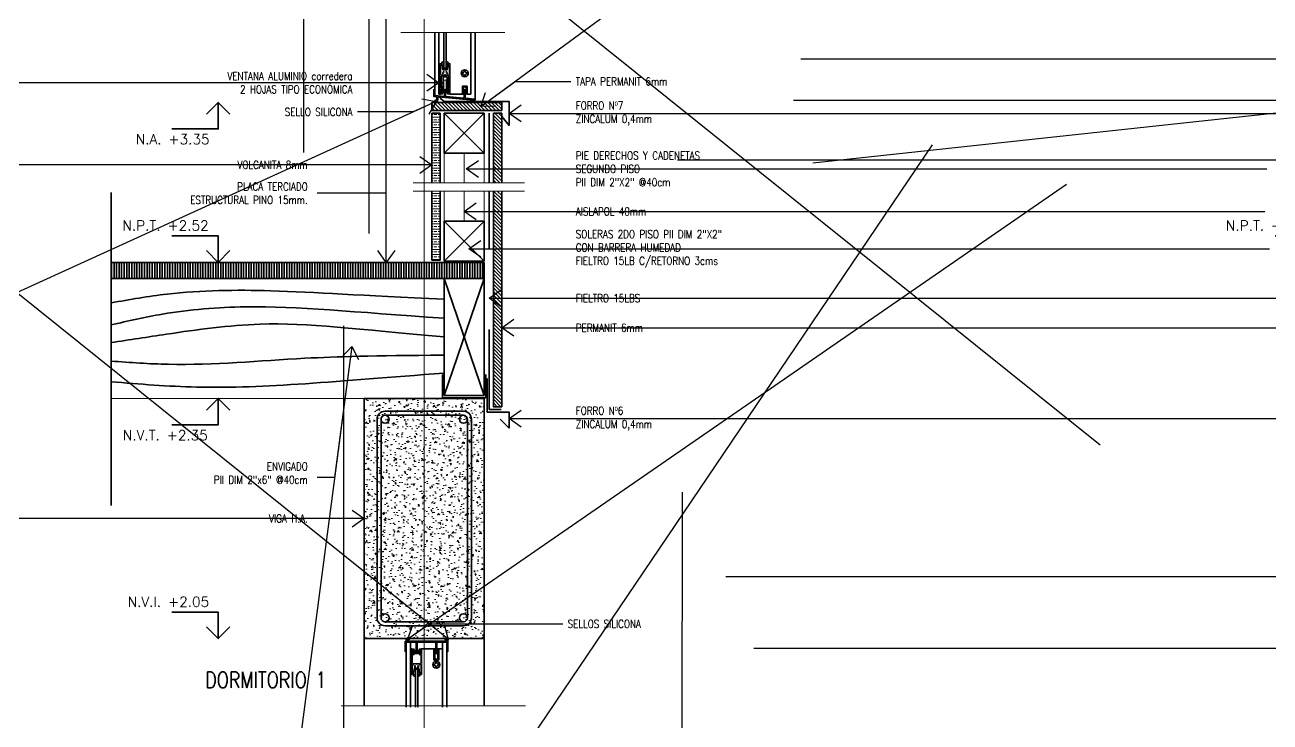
# Model space of a CAD drawing. Header units: metres. Extents: x 72 to 223, y -23 to 139.
# Drawn here: x 159.514 to 161.069, y 135.624 to 136.495 of the extents above; entities that cross this region are included whole.
import ezdxf

# ---------------------------------------------------------------- set-up
doc = ezdxf.new("R2010")
doc.units = ezdxf.units.M
doc.header["$LTSCALE"] = 5
doc.header["$MEASUREMENT"] = 0
doc.linetypes.add('HIDDEN', pattern=[0.375, 0.25, -0.125])
doc.layers.get('0').update_dxf_attribs({"color": 30})
for name, color, linetype, lineweight in [('A-ANNO-NOTE', 7, 'Continuous', 35), ('A-ANNO-SYMB', 3, 'Continuous', 18), ('A-DETL-MBND', 3, 'Continuous', 18), ('A-DETL-PATT', 8, 'Continuous', 18), ('A-ELEV-MBE1', 7, 'Continuous', 35), ('A-FLOR-OVHD', 3, 'HIDDEN', 18), ('A-WALL-BATT', 8, 'BATTING', 18), ('A-WALL-FULL', 7, 'Continuous', 35), ('A-WALL-FULL-EXTR', 7, 'Continuous', 35)]:
    doc.layers.add(name, color=color, linetype=linetype, lineweight=lineweight)
doc.styles.add('E-ROMANS', font='romans.shx', dxfattribs={"width": 0.8})
doc.linetypes.add('BATTING', pattern='A,0.0001,-0.1,[134,ltypeshp.shx,S=0.1,R=0,X=-0.1,Y=0],-0.2,[134,ltypeshp.shx,S=0.1,R=180,X=0.1,Y=0],-0.1', length=0.4001)
doc.dimstyles.new('E-0005_TICK_18', dxfattribs={"dimscale": 0.001, "dimtxt": 9, "dimasz": 9, "dimexe": 4.5, "dimexo": 3, "dimgap": 4.5, "dimtad": 0, "dimdec": 0, "dimlfac": 1000, "dimzin": 0, "dimdsep": 46, "dimtxsty": 'E-ROMANS', "dimblk": 'OBLIQUE', "dimcen": 4.5, "dimclrd": 256, "dimclre": 256, "dimclrt": 256, "dimadec": 0, "dimazin": 0, "dimtfac": 1, "dimtdec": 0, "dimtmove": 1, "dimatfit": 3, "dimldrblk": 'OPEN90', "dimfxl": 1, "dimtfill": 1, "dimtolj": 1, "dimtzin": 0, "dimarcsym": 0})
pattern_1 = [(135.0000000000012, (-23.28351055569672, 74.99377199063196), (-0.00224506403026724, -0.002245064030267337), [])]

# ---------------------------------------------------------------- blocks, each defined once
blk = doc.blocks.new('_Oblique')
at = {"color": 0, "linetype": 'ByBlock', "lineweight": -2}
blk.add_line((-0.5, -0.5), (0.5, 0.5), dxfattribs=at)
blk = doc.blocks.new('NIVEL DS')
for points in [[(0, 0), (0, 0.0658523979373058), (0.1162625308497809, 0.0658523979373058)], [(0.02935353699649568, 0.02935353699649568), (0, 0), (-0.02935353699649568, 0.02935353699649568)]]:
    blk.add_lwpolyline(points)
at = {"style": 'E-ROMANS'}
blk.add_attdef('NIVEL', (-7.275957614183426e-12, 0.07944050769401656), '', height=0.025, dxfattribs=at)

msp = doc.modelspace()

# ---------------------------------------------------------------- hatches: boundary and pattern name
at = {"layer": 'A-DETL-PATT'}
h = msp.add_hatch(color=256, dxfattribs=at)
edge = h.paths.add_edge_path()
edge.add_arc((160.0276120408599, 136.3989558977736), 0.001843048095963695, 0, 360)
h = msp.add_hatch(dxfattribs=at)
h.set_pattern_fill('LINE', color=256, scale=0.001, angle=135.0000000000013, style=0)
h.set_pattern_definition(pattern_1)
h.paths.add_polyline_path([(160.1094540377173, 136.3976697274893), (160.0221513892792, 136.3976697274893), (160.0221513892792, 136.3876697274893), (160.1094540377173, 136.3876697274893)])
h = msp.add_hatch(dxfattribs=at)
h.set_pattern_fill('BRASS', color=256, scale=0.001, angle=1.246777435133699e-12, style=0)
h.set_pattern_definition([(359.9999999999999, (-23.28351055569672, 74.99377199063196), (-1.384945367481453e-16, 0.00635), []), (359.9999999999999, (-23.28351055569672, 74.99694699063195), (-1.384945367481453e-16, 0.00635), [0.003175, -0.0015875])])
h.paths.add_polyline_path([(160.032583355532, 136.3842168337002), (160.0221513892793, 136.3842168337002), (160.0221513892792, 136.2973769645941), (160.032583355532, 136.2973769645941)])
h.paths.add_polyline_path([(160.0221513892792, 136.2007891972343), (160.032583355532, 136.2007891972344), (160.032583355532, 136.2870815693516), (160.0221513892792, 136.2870815693516)])
h = msp.add_hatch(dxfattribs=at)
h.set_pattern_fill('LINE', color=256, scale=0.001, angle=135.0000000000013, style=0)
h.set_pattern_definition(pattern_1)
h.paths.add_polyline_path([(160.1094540377172, 136.2870815693516), (160.0990220714645, 136.2870815693516), (160.0990220714645, 136.0176873488263), (160.1094540377173, 136.0176873488263)])
h.paths.add_polyline_path([(160.1094540377173, 136.3842168337003), (160.0990220714645, 136.3842168337002), (160.0990220714645, 136.2973769645941), (160.1094540377173, 136.2973769645941)])
h = msp.add_hatch(dxfattribs=at)
h.set_pattern_fill('AR-CONC', color=256, scale=0.0001, angle=135.0000000000013, style=0)
h.set_pattern_definition([(355.0000000000011, (339.7076946666218, 74.99377199063989), (0.01175533794048271, 0.01400946503457744), [0.001905, -0.020955]), (50.00000000000118, (339.7076946666218, 74.99377199063989), (0.0110177006537158, -0.01600178890082951), [0.001524, -0.016764]), (304.5490000000012, (339.7086742746787, 74.9949394416133), (0.02277302368291719, -0.001992215808413577), [0.001619, -0.017809]), (358.8158000000012, (339.7112867690702, 74.99017988819145), (0.01619534128742657, 0.0221410243230474), [0.002857499999999999, -0.03143249999999998]), (308.3644000000012, (339.712636381357, 74.99202497019988), (0.03428264324821824, -0.0007086144335220045), [0.002428499999999998, -0.02671349999999998]), (53.81600000000125, (339.7112867690702, 74.99017988819145), (0.03428263853310615, -0.000708557201914992), [0.002285999999999999, -0.02514599999999999]), (24.00000000000127, (339.7121847946823, 74.99287396502777), (0.003489526803561793, 0.0179520551285145), [0.001904999999999999, -0.02095499999999998]), (79.00000000000121, (339.7121847946823, 74.99287396502777), (0.01739411931937564, -0.008653992652234172), [0.001524, -0.01676399999999999]), (333.5486000000012, (339.712475585275, 74.99436996256046), (0.02088364560657941, 0.00929800396153909), [0.001619, -0.01780899999999999]), (7.500000000001224, (339.7076946666218, 74.99377199063989), (0.006197341367358824, -0.005760546906780906), [0, -0.01656079999999999, 0, -0.01701799999999999, 0, -0.0168275]), (37.50000000000124, (339.7076946666218, 74.99377199063989), (0.01180870002746928, -0.002358972731942228), [0, -0.009702799999999996, 0, -0.01617979999999999, 0, -0.006413499999999999]), (77.50000000000125, (339.7036894723918, 74.9897667964099), (0.009182619558271139, 0.009992786303251778), [0, -0.006350000000000001, 0, -0.019812, 0, -0.026289]), (87.5000000000013, (339.7018934211675, 74.98797074518566), (0.01227223928811123, 0.008676390441821943), [0, -0.008254999999999995, 0, -0.0131572, 0, -0.01866899999999999])])
h.paths.add_polyline_path([(160.0875833555321, 136.027961851049), (160.0875833555321, 135.7279618510491), (159.937583355532, 135.7279618510491), (159.937583355532, 136.027961851049)])
h = msp.add_hatch(color=256, dxfattribs=at)
edge = h.paths.add_edge_path()
edge.add_arc((159.9919019708941, 135.7260836612042), 0.001843048095963695, 0, 360)
h = msp.add_hatch(color=256, dxfattribs=at)
edge = h.paths.add_edge_path()
edge.add_arc((160.0406262843004, 135.7260836612042), 0.001843048095963695, 0, 360)
at = {"layer": 'A-ELEV-MBE1'}
h = msp.add_hatch(dxfattribs=at)
h.set_pattern_fill('LINE', color=256, scale=0.001, angle=90.00000000000125, style=0)
h.set_pattern_definition([(90, (-23.28351055569672, 74.99377199063196), (-0.003175, -6.905286211540337e-17), [])])
h.paths.add_polyline_path([(160.0875833555321, 136.197961851049), (159.6213949853987, 136.197961851049), (159.6213949853987, 136.177961851049), (160.0875833555321, 136.177961851049)])

# ---------------------------------------------------------------- linework, layer by layer
for p, q in [((159.9900763503709, 135.7247456354304), (159.9900763503606, 135.7247483039856)), ((159.9954345684698, 135.7247456388717), (159.9954345684614, 135.7247477416594)), ((160.0352675355641, 135.7247435613287), (160.0352675355556, 135.7247456644546)), ((160.0406258009305, 135.7247429989974), (160.0406258009203, 135.724745667896))]:
    msp.add_line(p, q)
at = {"layer": 'A-ANNO-SYMB'}
msp.add_lwpolyline([(160.0125833555319, 137.5294958238604), (160.012583355532, 134.7422399058426)], dxfattribs=at)
at = {"layer": 'A-DETL-MBND'}
for p, q in [((160.0365391638731, 136.4130045535462), (160.036539155432, 136.4261474106891)), ((160.0370446499376, 136.4261474110137), (160.036539155432, 136.4261474106891)), ((160.0370446583787, 136.4130045538709), (160.0370446499376, 136.4261474110137)), ((160.0400776254116, 136.4130045558188), (160.0400776169705, 136.4261474129617)), ((160.0405831114761, 136.4261474132863), (160.0400776169705, 136.4261474129617)), ((160.0405831199172, 136.4130045561435), (160.0405831114761, 136.4261474132863)), ((160.0370446583787, 136.4130045538709), (160.0365391638731, 136.4130045535462)), ((160.0405831199172, 136.4130045561435), (160.0400776254116, 136.4130045558188)), ((160.037583355532, 136.3342168337002), (160.037583355532, 136.2973769645941)), ((160.0875833555321, 136.3342168337002), (160.0875833555321, 136.2973769645941)), ((160.0875833555321, 136.2494722730996), (160.0875833555321, 136.2870815693516))]:
    msp.add_line(p, q, dxfattribs=at)
at = {"layer": 'A-DETL-MBND', "ltscale": 2.5}
msp.add_line((159.937583355532, 136.027961851049), (159.6213949853987, 136.027961851049), dxfattribs=at)
at = {"layer": 'A-DETL-MBND'}
for points in [[(160.0350227810158, 136.4136891178437, 0.4142135623730952), (160.0355281740978, 136.4141945115749), (160.0355281734485, 136.4152056016847, 0.4142135623730924), (160.0350226786183, 136.4157110958656), (160.0339105907062, 136.4157110951513, -0.414213562373093), (160.0334050958761, 136.4162165893322), (160.0334050866559, 136.4305726332882, -0.4142135623730956), (160.0339105808367, 136.4310781281184), (160.0432116797379, 136.431078134092, -0.4142135623730945), (160.043717174568, 136.4305726399112), (160.0437171837882, 136.4162165959552, -0.4142135623730935), (160.0432116896074, 136.415711101125), (160.0420996016953, 136.4157111004108, 0.4142135623730924), (160.0415941075143, 136.4152056055806), (160.0415941081637, 136.4141945154707, 0.4142135623730952), (160.0420995018951, 136.4136891223887), (160.0420997040928, 136.4136891223889, 0.4142135623730952), (160.0426050971748, 136.4141945161201), (160.0426050971747, 136.4141947183178, -0.414213562373095), (160.0431104902567, 136.414700112049), (160.0434138880589, 136.4147001122439, -0.4142135623730965), (160.043919382889, 136.414194618063), (160.0439193858109, 136.4096451675136, -0.4142135623730935), (160.0434138916301, 136.4091396726835), (160.0431104938279, 136.4091396724886, -0.414213562373095), (160.0426051000968, 136.4096450655706), (160.0426051000966, 136.4096452677684, 0.4142135623730951), (160.0420997063654, 136.4101506608504), (160.0420995041677, 136.4101506608503, 0.4142135623730951), (160.0415941110855, 136.4096452671191), (160.0415941117348, 136.4086341770092, 0.4142135623730951), (160.0420996065651, 136.4081286828284), (160.0444248812904, 136.4081286843218, 0.4142135623730951), (160.0449303754712, 136.4086341791519), (160.0449303514466, 136.4460407725585, 0.4142135623730982), (160.0444248566165, 136.4465462667393), (160.0423017796934, 136.4465462653758, 0.414213562373094), (160.0417962855125, 136.4460407705457), (160.0417962856423, 136.4458385727435, 0.4142135623730951), (160.0423017804726, 136.4453330785626), (160.0432116705825, 136.445333079147, -0.4142135623730954), (160.0437171654125, 136.4448275849662), (160.0437171731394, 136.4327968157354, -0.4142135623730946), (160.0432116789586, 136.4322913209052), (160.0418805006611, 136.4322913200503, -0.5336762876218492), (160.0414129831493, 136.4329890445604, 0.2998547756376338), (160.0407636386947, 136.4363196610028, 0.9999999999999998), (160.0398970772306, 136.4354706065448, -2.379795897113253), (160.0372251777015, 136.4354706048287, 1), (160.0363586151469, 136.4363196581736, 0.2998547756376338), (160.0357092749707, 136.4329890408972, -0.533676287621849), (160.0352417583549, 136.4322913157865), (160.0339105800575, 136.4322913149315, -0.4142135623730951), (160.0334050852273, 136.4327968091124), (160.0334050775004, 136.4448275783432, -0.4142135623730951), (160.0339105716814, 136.4453330731733), (160.0348204617912, 136.4453330737577, 0.4142135623730879), (160.0353259559721, 136.4458385685878), (160.0353259558422, 136.44604076639, 0.4142135623731087), (160.034820461012, 136.4465462605709), (160.032697384089, 136.4465462592073, 0.414213562373094), (160.0321918899081, 136.4460407643772), (160.0321919139328, 136.4086341709706, 0.4142135623730951), (160.0326974087629, 136.4081286767897), (160.0350226834881, 136.4081286782832, 0.4142135623730951), (160.035528177669, 136.4086341731133), (160.0355281770196, 136.4096452632232, 0.4142135623730951), (160.0350227832884, 136.4101506563052), (160.0350225810907, 136.4101506563051, 0.4142135623730951), (160.0345171880087, 136.4096452625739), (160.0345171880088, 136.4096450603761, -0.4142135623730951), (160.0340117949268, 136.4091396666449), (160.0337083971246, 136.40913966645, -0.4142135623730951), (160.0332029022944, 136.4096451606309), (160.0332028993725, 136.4141946111804, -0.4142135623730951), (160.0337083935534, 136.4147001060105), (160.0340117913556, 136.4147001062053, -0.414213562373095), (160.0345171850867, 136.4141947131233), (160.0345171850869, 136.4141945109255, 0.4142135623730951), (160.0350225788181, 136.4136891178435)], [(160.0065537546132, 135.7095808108482, 0.414213562373095), (160.0060483615311, 135.709075417117), (160.0060483621805, 135.7080643270072, 0.4142135623730923), (160.0065538570107, 135.7075588328263), (160.0076659449228, 135.7075588335405, -0.414213562373093), (160.0081714397528, 135.7070533393597), (160.0081714459214, 135.6974489437553, -0.4142135623730955), (160.0076659517406, 135.6969434489251), (159.9983648528394, 135.6969434429515, -0.4142135623730945), (159.9978593580093, 135.6974489371323), (159.9978593518407, 135.7070533327367, -0.4142135623730935), (159.9983648460216, 135.7075588275669), (159.9994769339337, 135.7075588282811, 0.4142135623730924), (159.9999824281146, 135.7080643231112), (159.9999824274652, 135.7090754132211, 0.4142135623730951), (159.9994770337341, 135.7095808063031), (159.9994768315362, 135.709580806303, 0.4142135623730951), (159.9989714384542, 135.7090754125718), (159.9989714384543, 135.709075210374, -0.4142135623730951), (159.9984660453723, 135.7085698166428), (159.9981626475701, 135.7085698164479, -0.4142135623730965), (159.99765715274, 135.7090753106288), (159.997657149818, 135.7136247611783, -0.4142135623730935), (159.9981626439989, 135.7141302560084), (159.9984660418011, 135.7141302562032, -0.4142135623730951), (159.9989714355322, 135.7136248631213), (159.9989714355325, 135.7136246609235, 0.4142135623730952), (159.9994768292636, 135.7131192678415), (159.9994770314615, 135.7131192678416, 0.414213562373095), (159.9999824245433, 135.7136246615728), (159.999982423894, 135.7146357516827, 0.4142135623730951), (159.9994769290638, 135.7151412458635), (159.9971516543386, 135.7151412443701, 0.4142135623730951), (159.9966461601578, 135.7146357495399), (159.9966461802865, 135.6832950901993, 0.4142135623730983), (159.9971516751166, 135.6827895960184), (159.9992747520396, 135.682789597382, 0.4142135623730938), (159.9997802462206, 135.6832950922122), (159.9997802460908, 135.6834972900144, 0.4142135623730951), (159.9992747512605, 135.6840027841952), (159.9983648611507, 135.6840027836108, -0.4142135623730955), (159.9978593663205, 135.6845082777916), (159.9978593594378, 135.6952247613081, -0.4142135623730945), (159.9983648536186, 135.6957302561383), (159.999696031916, 135.6957302569932, -0.533676287621849), (160.000163549428, 135.6950325324831, 0.2998547756376339), (160.0008128938825, 135.6917019160408, 0.9999999999999999), (160.0016794553465, 135.6925509704988, -2.379795897113253), (160.0043513548756, 135.6925509722148, 1), (160.0052179174303, 135.6917019188699, 0.2998547756376339), (160.0058672576066, 135.6950325361464, -0.533676287621849), (160.0063347742222, 135.695730261257), (160.0076659525197, 135.695730262112, -0.4142135623730951), (160.0081714473499, 135.6952247679312), (160.0081714542326, 135.6845082844147, -0.4142135623730951), (160.0076659600518, 135.6840027895845), (160.0067560699419, 135.6840027890001, 0.4142135623730879), (160.006250575761, 135.68349729417), (160.0062505758909, 135.6832950963678, 0.4142135623731085), (160.006756070721, 135.6827896021869), (160.0088791476442, 135.6827896035505, 0.4142135623730938), (160.009384641825, 135.6832950983807), (160.0093846216962, 135.7146357577213, 0.4142135623730951), (160.0088791268661, 135.7151412519021), (160.0065538521408, 135.7151412504087, 0.4142135623730951), (160.0060483579598, 135.7146357555786), (160.0060483586092, 135.7136246654687, 0.4142135623730951), (160.0065537523406, 135.7131192723867), (160.0065539545383, 135.7131192723868, 0.414213562373095), (160.0070593476203, 135.713624666118), (160.0070593476203, 135.7136248683158, -0.4142135623730951), (160.0075647407022, 135.714130262047), (160.0078681385044, 135.7141302622418, -0.4142135623730951), (160.0083736333345, 135.713624768061), (160.0083736362565, 135.7090753175115, -0.4142135623730951), (160.0078681420756, 135.7085698226814), (160.0075647442734, 135.7085698224865, -0.4142135623730951), (160.0070593505423, 135.7090752155685), (160.0070593505422, 135.7090754177663, 0.4142135623730951), (160.0065539568109, 135.7095808108483)]]:
    msp.add_lwpolyline(points, format="xyb", close=True, dxfattribs=at)
at = {"layer": 'A-DETL-MBND', "ltscale": 2.5}
msp.add_lwpolyline([(160.037583355532, 136.2870815693516), (160.037583355532, 136.2494722730996)], dxfattribs=at)
at = {"layer": 'A-DETL-MBND'}
for centre, start, end in [((160.0385611325952, 136.4274848247384), 221.40965890786, 318.5904146893184), ((160.0385611427541, 136.4116671420942), 41.40965890786004, 138.5904146893184)]:
    msp.add_arc(centre, 0.002021978021978025, start, end, dxfattribs=at)
at = {"layer": 'A-ELEV-MBE1'}
for p, q in [((160.0257215813405, 136.4131836173644), (160.0257215813405, 136.4849855730837)), ((160.0309789500473, 136.4081286756861), (160.0309786249103, 136.4849855730837)), ((160.0708116944772, 136.4081287012689), (160.070811592729, 136.4849855730837)), ((160.076170188698, 136.4005442069277), (160.0761698414635, 136.4849855730837)), ((160.0613770199463, 136.4347935303743), (160.0593137161663, 136.4347935290491)), ((160.0613770207581, 136.4335297941105), (160.0593137169781, 136.4335297927854)), ((160.0613770199463, 136.4347935303743), (160.0625973908535, 136.4360139028489)), ((160.0625973932327, 136.4323094232034), (160.0613770207581, 136.4335297941105)), ((160.062597390055, 136.4372571720418), (160.0625973908535, 136.4360139028489)), ((160.0625973932327, 136.4323094232034), (160.0625973940312, 136.4310661540106)), ((160.0638611263187, 136.4372571728534), (160.0638611271172, 136.4360139036605)), ((160.0638611271172, 136.4360139036605), (160.0650814995919, 136.4347935327535)), ((160.0650815004035, 136.4335297964897), (160.0638611294964, 136.432309424015)), ((160.0638611294964, 136.432309424015), (160.063861130295, 136.4310661548222)), ((160.0671448033719, 136.4347935340787), (160.0650814995919, 136.4347935327535)), ((160.0671448041835, 136.4335297978149), (160.0650815004035, 136.4335297964897)), ((160.0336072937433, 136.4161154905609), (160.0336072845231, 136.430471534517)), ((160.0361347627496, 136.4215979598799), (160.0336072902222, 136.4215979582566)), ((160.0361347653468, 136.417554003836), (160.0336072928194, 136.4175540022127)), ((160.0340116798677, 136.4308759303811), (160.0431105809665, 136.4308759362249)), ((160.0360336610064, 136.426023184427), (160.0360336590238, 136.4291100562798)), ((160.0360336671749, 136.4164187888226), (160.0360336610064, 136.426023184427)), ((160.0361347663208, 136.4160375203195), (160.0361347617757, 136.4231144433964)), ((160.03653915738, 136.4231144436561), (160.0361347617757, 136.4231144433964)), ((160.0365391532046, 136.4296155511099), (160.0405831092487, 136.4296155537072)), ((160.0409875090284, 136.4231144465131), (160.040583113424, 136.4231144462534)), ((160.0409875135735, 136.4160375234362), (160.0409875090284, 136.4231144465131)), ((160.0435149825298, 136.4215979646199), (160.0409875100024, 136.4215979629966)), ((160.043514985127, 136.417554008576), (160.0409875125996, 136.4175540069527)), ((160.0410886060613, 136.4260231876735), (160.0410886040787, 136.4291100595264)), ((160.0410886122297, 136.4164187920691), (160.0410886060613, 136.4260231876735)), ((160.0435149768307, 136.4304715408803), (160.0435149860509, 136.4161154969242)), ((160.0601963098618, 136.4081286944511), (160.0601963036933, 136.4177330900555)), ((160.0607017978742, 136.4182385848856), (160.0657567429291, 136.4182385881322)), ((160.0662622377593, 136.4177330939514), (160.0662622439278, 136.408128698347)), ((160.0326974087629, 136.4081286767897), (160.0309787274442, 136.408128675686)), ((160.0355281729939, 136.4159132939924), (160.0340116894775, 136.4159132930184)), ((160.0365391619252, 136.4160375205792), (160.0361347663208, 136.4160375203195)), ((160.0409875135735, 136.4160375234362), (160.0405831179691, 136.4160375231764)), ((160.0431105905763, 136.4159132988623), (160.0415941070599, 136.4159132978883)), ((160.0612072988729, 136.4081286951004), (160.0444248812904, 136.4081286843218)), ((160.0612072988729, 136.4081286951004), (160.0612072943277, 136.4152056181773)), ((160.0652512503716, 136.4152056207745), (160.0652512549168, 136.4081286976976)), ((160.0652512549168, 136.4081286976976), (160.0708116944772, 136.4081287012689)), ((159.6213949853987, 136.2850512297649), (159.6213949853987, 135.8944095284008)), ((159.9954348331483, 135.6421987523642), (159.9954345733616, 135.7235324520585)), ((160.0352678008769, 135.6421987523642), (160.0352675404592, 135.7235324776415)), ((160.04062605041, 135.6421987523642), (160.0406258059202, 135.7234301549623)), ((159.9898725354074, 135.7121082726621), (159.9898725354074, 135.6421987523642)), ((159.9971516543386, 135.7151412443701), (159.9954329730199, 135.7151412432663)), ((160.0088791268661, 135.7151412519021), (160.0256615444486, 135.7151412626807)), ((160.0246505554375, 135.7151412620314), (160.0246505642032, 135.7014929103831)), ((160.0251560590335, 135.7009874162023), (160.0302110040884, 135.7009874194488)), ((160.025661551591, 135.7040203835599), (160.0256615444486, 135.7151412626807)), ((160.0297055004925, 135.715141265278), (160.0352659400529, 135.7151412688492)), ((160.0297055076349, 135.7040203861571), (160.0297055004925, 135.715141265278)), ((160.0307164982692, 135.701492914279), (160.0307164895035, 135.7151412659273)), ((160.0258312949359, 135.6960082957568), (160.0237679911559, 135.6960082944316)), ((160.0258312957477, 135.6947445594931), (160.0237679919676, 135.6947445581679)), ((160.0258312949359, 135.6960082957568), (160.0270516658431, 135.6972286682314)), ((160.0270516682223, 135.693524188586), (160.0258312957477, 135.6947445594931)), ((160.0270516650447, 135.6984719374244), (160.0270516658431, 135.6972286682314)), ((160.0270516682223, 135.693524188586), (160.0270516690209, 135.6922809193931)), ((160.0283154013082, 135.698471938236), (160.0283154021068, 135.6972286690431)), ((160.0283154021068, 135.6972286690431), (160.0295357745816, 135.6960082981361)), ((160.0295357753932, 135.6947445618723), (160.028315404486, 135.6935241893976)), ((160.028315404486, 135.6935241893976), (160.0283154052846, 135.6922809202048)), ((160.0315990783616, 135.6960082994612), (160.0295357745816, 135.6960082981361)), ((160.0315990791732, 135.6947445631975), (160.0295357753932, 135.6947445618723))]:
    msp.add_line(p, q, dxfattribs=at)
at = {"layer": 'A-ELEV-MBE1', "ltscale": 2.5}
for p, q in [((159.937583355532, 135.7279618510491), (159.9375833555319, 135.6438667807346)), ((160.0875834095427, 135.6438667807346), (160.0875833555321, 135.7279618507428))]:
    msp.add_line(p, q, dxfattribs=at)
at = {"layer": 'A-ELEV-MBE1'}
for points in [[(160.0340116697713, 136.4465960256319), (160.034719362079, 136.4465960260865, -0.4142135623730951), (160.035224856909, 136.4460905319057), (160.0352248571029, 136.4457888029424, -0.4123288835230804), (160.0347226177691, 136.4452833185933), (160.0344775173151, 136.4452817402168, -0.04857289802351779), (160.0357096231244, 136.4389638082678, 0.3855982116465075), (160.0362126588597, 136.4385081140698), (160.0409095921708, 136.4385081170865, 0.3855982116465274), (160.0414126273209, 136.4389638119305, -0.048572898023518), (160.0426447250146, 136.4452817454623), (160.0423996245586, 136.4452833235239, -0.4123288835230661), (160.0418973845754, 136.4457888072278), (160.0418973843816, 136.4460905361911, -0.4142135623730951), (160.0424028785625, 136.4465960310213), (160.0431105708702, 136.4465960314758, 0.2989158783490563), (160.040077602508, 136.4486655712373), (160.0400776077652, 136.4404803298814, -0.4245304367438947), (160.0390666193715, 136.4395191058016), (160.0380556303605, 136.4395191051523, -0.4245304367438916), (160.0370446407321, 136.4404803279334), (160.0370446354751, 136.4486655692894, 0.2989158783490458)], [(160.0334051001414, 136.409575482522), (160.0334050971299, 136.414264289549, -0.4142135623730952), (160.0336072948023, 136.414466487481), (160.0340171941882, 136.4144664877443, -0.4142135623730948), (160.0342193921202, 136.4142642900719), (160.0342193951317, 136.4095754830449, -0.4142135623730951), (160.0340171974593, 136.4093732851129), (160.0336072980734, 136.4093732848496, -0.4142135623730952)], [(160.0437171880535, 136.409575489145), (160.043717185042, 136.414264296172, 0.4142135623730952), (160.04351498711, 136.4144664938443), (160.0431050877241, 136.414466493581, 0.4142135623730948), (160.0429028900517, 136.4142642956489), (160.0429028930632, 136.409575488622, 0.414213562373095), (160.0431050909952, 136.4093732909496), (160.0435149903811, 136.4093732912129, 0.4142135623730949)], [(160.071583355532, 136.0019618510491), (160.071583355532, 135.7539618510491, -0.4142135623730887), (160.061583355532, 135.743961851049), (159.9635833555321, 135.743961851049, -0.4142135623730238), (159.9535833555321, 135.7539618510491), (159.9535833555321, 136.0019618510491, -0.4142135623731277), (159.9635833555321, 136.0119618510491), (160.061583355532, 136.0119618510491, -0.4142135623730301)], [(160.0665833555321, 136.0019618510491), (160.0665833555321, 135.7539618510491, -0.414213562373095), (160.061583355532, 135.748961851049), (159.9635833555321, 135.748961851049, -0.414213562373095), (159.9585833555321, 135.7539618510491), (159.9585833555321, 136.0019618510491, -0.4142135623731283), (159.9635833555321, 136.0069618510491), (160.061583355532, 136.0069618510491, -0.414213562373095)], [(159.9978593475754, 135.7136944395469), (159.9978593505869, 135.7090056325199, 0.4142135623730364), (159.9980615485189, 135.7088034348476), (159.9984714479048, 135.7088034351108, 0.4142135623730948), (159.9986736455772, 135.7090056330429), (159.9986736425657, 135.7136944400698, 0.4142135623730951), (159.9984714446337, 135.7138966377422), (159.9980615452478, 135.7138966374789, 0.414213562373095)], [(160.0081714354875, 135.7136944461699), (160.008171438499, 135.7090056391429, -0.4142135623730364), (160.0079692408266, 135.7088034412109), (160.0075593414407, 135.7088034409476, -0.4142135623730948), (160.0073571435087, 135.7090056386199), (160.0073571404972, 135.7136944456469, -0.4142135623730951), (160.0075593381696, 135.7138966435789), (160.0079692375555, 135.7138966438422, -0.414213562373095)], [(159.9984659608629, 135.682739831282), (159.9991736531707, 135.6827398317365, 0.4142135623730951), (159.9996791473514, 135.6832453265667), (159.9996791471577, 135.68354705553, 0.4123288835230804), (159.9991769071746, 135.6840525392339), (159.9989318067185, 135.6840541172955, 0.04857289802351778), (160.0001639044123, 135.6903720508272, -0.3855982116465075), (160.0006669395622, 135.6908277456714), (160.0053638728734, 135.690827748688, -0.3855982116465273), (160.0058669086089, 135.69037205449, 0.04857289802351801), (160.007099014418, 135.6840541225409), (160.006853913964, 135.6840525441645, 0.4123288835230661), (160.0063516746303, 135.6835470598155), (160.006351674824, 135.6832453308522, 0.4142135623730951), (160.0068571696541, 135.6827398366713), (160.0075648619618, 135.6827398371258, -0.2989158783490562), (160.004531896258, 135.6806702934684), (160.004531891001, 135.6888555348244, 0.4245304367439064), (160.0035209013727, 135.6898167576055), (160.0025099123617, 135.6898167569562, 0.4245304367439035), (160.0014989239681, 135.6888555328764), (160.0014989292251, 135.6806702915205, -0.2989158783490458)]]:
    msp.add_lwpolyline(points, format="xyb", close=True, dxfattribs=at)
for centre, radius in [((160.063229260175, 136.434161663432), 0.00442307692307693), ((159.9635833555321, 136.0019618510491), 0.004999999999993454), ((160.0615833555321, 136.0019618510491), 0.004999999999993454), ((159.9635833555321, 135.753961851049), 0.004999999999993454), ((160.061583355532, 135.753961851049), 0.004999999999993454), ((160.0276835351646, 135.6953764288145), 0.00442307692307693)]:
    msp.add_circle(centre, radius, dxfattribs=at)
for centre, radius, start, end in [((160.059313716491, 136.4342880345436), 0.0005054945054945063, 90.00003679858898, 178.1514651533622), ((160.0593137166534, 136.4340352872909), 0.0005054945054945063, 181.8486084438199, 270.000036798589), ((160.063229260175, 136.434161663432), 0.003159340659340664, 78.46307776577517, 101.5369958314029), ((160.0671448036966, 136.4342880395732), 0.0005054945054945063, 1.848608443819969, 90.00003679858898), ((160.0671448038589, 136.4340352923204), 0.0005054945054945063, 270.000036798589, 358.1514651533622), ((160.0340116891529, 136.4164187875239), 0.0005054945054945063, 180.000036798589, 270.000036798589), ((160.0340116801275, 136.4304715347767), 0.0004043956043956337, 90.00003679859549, 180.0000367985857), ((160.0355281726692, 136.4164187884979), 0.0005054945054945063, 270.000036798589, 3.679858897665322e-05), ((160.0365391535292, 136.4291100566044), 0.0005054945054945063, 90.00003679858898, 180.000036798589), ((160.0405831095733, 136.4291100592017), 0.0005054945054945063, 3.679858897665322e-05, 90.00003679858898), ((160.0415941067353, 136.4164187923938), 0.0005054945054945063, 180.000036798589, 270.000036798589), ((160.0431105812263, 136.4304715406205), 0.0004043956043956337, 3.679859223354122e-05, 90.00003679858247), ((160.0607017981989, 136.4177330903802), 0.0005054945054945063, 90.00003679858898, 180.000036798589), ((160.0632292723496, 136.415205619476), 0.002021978021978025, 3.679858897665322e-05, 180.000036798589), ((160.063229260175, 136.434161663432), 0.003159340659340664, 258.4630777657752, 281.5369958314029), ((160.0657567432538, 136.4177330936267), 0.0005054945054945063, 3.679858897665322e-05, 90.00003679858898), ((160.0356325061798, 136.4156433437247), 0.002275473282837971, 231.6093612687595, 326.5840812242442), ((160.0356356740744, 136.4166642310133), 0.003433428983628647, 245.6381680416942, 303.5224554085622), ((160.0356721317872, 136.4157742566373), 0.002862753284798166, 239.5050651194871, 310.5129320940757), ((160.0353141732973, 136.4180019850199), 0.005268645341474776, 258.0070340749209, 294.892461007626), ((160.0353752245909, 136.4344160039145), 0.02221801529221034, 267.0179985192416, 275.5702295368666), ((160.0549473987376, 135.6969938656647), 0.7151563368958832, 91.39541100989538, 91.66088656476563), ((160.0359511116947, 136.3893905070222), 0.02220303383076814, 85.91743193612324, 94.47330732694164), ((160.0358011723883, 136.4040495348277), 0.007286403971726194, 76.25982455119336, 102.5379531512504), ((160.0354433639918, 136.405810647447), 0.005241906260897305, 67.15309988380287, 103.5030463226458), ((160.0356747288562, 136.4066807135663), 0.00419437733292184, 63.71983715795315, 110.3022627839388), ((160.0357134608036, 136.4072238328159), 0.003419194551412439, 57.87192794835417, 115.9103547631192), ((160.0356325109626, 136.4081964312074), 0.002275473282837971, 33.4159923729321, 128.3907123284222), ((160.0356233347765, 136.4197540351742), 0.007295407784277602, 259.2344273673411, 285.1651821602606), ((160.0414897742208, 136.4156433474866), 0.002275473282837971, 213.4159923729356, 308.3907123284222), ((160.0414866050149, 136.4166642347711), 0.003433428983628647, 236.4776181886189, 294.3619055554848), ((160.0414501484454, 136.4157742603483), 0.002862753284798166, 229.4871415031074, 300.4950084776983), ((160.0418081040736, 136.4180019891907), 0.005268645341474776, 245.1076125895559, 281.9930395222557), ((160.0414989403439, 136.4197540389478), 0.007295407784277602, 254.8348914369235, 280.765646229838), ((160.0417470316961, 136.4344160080068), 0.02221801529221034, 264.429844060312, 272.982075077934), ((160.0221758047778, 135.6969938446169), 0.7151563368958832, 88.33918703241628, 88.60466258728596), ((160.0411712024282, 136.3893905103748), 0.02220303383076814, 85.52676627023475, 94.08264166105528), ((160.0413211229048, 136.404049538373), 0.007286403971726194, 77.46212044592733, 103.7402490459821), ((160.0414475630571, 136.406680717274), 0.00419437733292184, 69.69781081324186, 116.2802364392249), ((160.041408830412, 136.4072238364737), 0.003419194551412439, 64.0897188340598, 122.1281456488172), ((160.0414897790037, 136.4081964349692), 0.002275473282837971, 51.60936126875953, 146.5840812242443), ((160.0416789290391, 136.4058106514518), 0.005241906260897305, 76.4970272745284, 112.8469737133742), ((160.0431105902516, 136.4164187933678), 0.0005054945054945063, 270.000036798589, 323.1301391527808), ((160.0000867566253, 135.7150734937226), 0.002275473282837971, 231.6093612687595, 326.5840812242442), ((160.000167705217, 135.7160460922181), 0.003419194551412439, 244.0897188340598, 302.1281456488172), ((160.000128972572, 135.7165892114178), 0.00419437733292184, 249.6978108132419, 296.280236439225), ((159.9998976065899, 135.71745927724), 0.005241906260897305, 256.4970272745284, 292.8469737133742), ((160.0002554127242, 135.7192203903189), 0.007286403971726194, 257.4621204459273, 283.7402490459821), ((160.0004053332009, 135.733879418317), 0.02220303383076814, 265.5267662702347, 274.0826416610618), ((160.0194007308513, 136.426276084075), 0.7151563368958832, 268.3391870324163, 268.6046625872859), ((159.999829503933, 135.6888539206851), 0.02221801529221034, 84.42984406031195, 92.98207507793397), ((159.9997684315554, 135.7052679395012), 0.005268645341474776, 65.1076125895559, 101.9930395222557), ((160.0001263871837, 135.7074956683435), 0.002862753284798166, 49.4871415030982, 120.4950084776983), ((160.0000899306141, 135.7066056939208), 0.003433428983628647, 56.47761818861893, 114.3619055554848), ((160.0000867614082, 135.7076265812053), 0.002275473282837971, 33.41599237293573, 128.3907123284222), ((160.0000775952851, 135.703515889744), 0.007295407784277602, 74.83489143692356, 100.765646229838), ((160.0059440246664, 135.7150734974845), 0.002275473282837971, 213.4159923729321, 308.3907123284222), ((160.0058630748254, 135.716046095876), 0.003419194551412439, 237.8719279483541, 295.9103547631192), ((160.0059018067729, 135.7165892151255), 0.00419437733292184, 243.7198371579531, 290.3022627839388), ((160.0057753632407, 135.7192203938641), 0.007286403971726194, 256.2598245511934, 282.5379531512503), ((160.0056254239344, 135.7338794216697), 0.02220303383076814, 265.9174319361233, 274.4733073269417), ((159.9866291368916, 136.4262760630272), 0.7151563368958832, 271.3954110098954, 271.6608865647656), ((160.0062013110382, 135.6888539247774), 0.02221801529221034, 87.01799851924817, 95.57022953686659), ((160.0059532008525, 135.7035158935177), 0.007295407784277602, 79.23442736734117, 105.1651821602606), ((160.0062623623317, 135.7052679436719), 0.005268645341474776, 78.00703407492091, 114.892461007626), ((160.0059044038418, 135.7074956720545), 0.002862753284798166, 59.50506511948711, 130.5129320940757), ((160.0059408615546, 135.7066056976785), 0.003433428983628647, 65.63816804169424, 123.5224554085623), ((160.0059440294492, 135.7076265849672), 0.002275473282837971, 51.60936126875953, 146.5840812242443), ((160.0061331716372, 135.7174592812449), 0.005241906260897305, 247.1530998838029, 283.5030463226458), ((160.0251560587088, 135.7014929107078), 0.0005054945054945063, 180.000036798589, 270.000036798589), ((160.0276835296129, 135.7040203848585), 0.002021978021978025, 180.000036798589, 3.679858897665322e-05), ((160.0302110037637, 135.7014929139543), 0.0005054945054945063, 270.000036798589, 3.679858897665322e-05), ((160.0237679914806, 135.6955027999261), 0.0005054945054945063, 90.00003679858898, 178.1514651533622), ((160.023767991643, 135.6952500526734), 0.0005054945054945063, 181.8486084438199, 270.000036798589), ((160.0276835351646, 135.6953764288145), 0.003159340659340664, 78.46307776577517, 101.5369958314029), ((160.0276835351646, 135.6953764288145), 0.003159340659340664, 258.4630777657752, 281.5369958314029), ((160.0315990786862, 135.6955028049557), 0.0005054945054945063, 1.848608443819969, 90.00003679858898), ((160.0315990788485, 135.695250057703), 0.0005054945054945063, 270.000036798589, 358.1514651533622)]:
    msp.add_arc(centre, radius, start, end, dxfattribs=at)
for points, knots in [([(160.037583355532, 136.1518684377567), (159.9321190458897, 136.1564004841123), (159.83359705366, 136.1643593402719), (159.7105163943408, 136.1629665344846), (159.6446414076213, 136.1515912177163), (159.6213949853987, 136.1472621591809)], [0.003018910762046655, 0.003018910762046655, 0.003018910762046655, 0.003018910762046655, 0.1700191397933001, 0.2996387865577664, 0.3704974278343748, 0.3704974278343748, 0.3704974278343748, 0.3704974278343748]), ([(160.037583355532, 136.1281452863037), (159.9215363023297, 136.1359323399886), (159.8209348968213, 136.1473878596418), (159.6978214240542, 136.1372215372649), (159.6426633015193, 136.1247992436214), (159.6213949853987, 136.1197559637764)], [0.006376934392116102, 0.006376934392116102, 0.006376934392116102, 0.006376934392116102, 0.2053274394716354, 0.3093758410642283, 0.3749080279128137, 0.3749080279128137, 0.3749080279128137, 0.3749080279128137]), ([(160.037583355532, 136.1048670527777), (159.9275604207866, 136.1145182436458), (159.828443836553, 136.1279083945849), (159.7062007023151, 136.1106989162141), (159.6444070556578, 136.1012083852606), (159.6213949853987, 136.0976458451141)], [0.008049658720683889, 0.008049658720683889, 0.008049658720683889, 0.008049658720683889, 0.188728197806714, 0.3064124812656527, 0.3763251601021788, 0.3763251601021788, 0.3763251601021788, 0.3763251601021788]), ([(160.037583355532, 136.082120993185), (159.9462356741603, 136.0812795075811), (159.8480233774056, 136.0790890425354), (159.7259369401015, 136.0670450346556), (159.6452728736188, 136.0727848784159), (159.6213949853987, 136.0746556305901)], [0.008026134339597, 0.008026134339597, 0.008026134339597, 0.008026134339597, 0.132125437888776, 0.3027990291241999, 0.3745698765146919, 0.3745698765146919, 0.3745698765146919, 0.3745698765146919]), ([(160.037583355532, 136.0595508506732), (159.9011079839781, 136.049678381481), (159.7790565012048, 136.0362799795069), (159.6569786817355, 136.0457735247996), (159.6213949854002, 136.0488406010177)], [0.008879703604061064, 0.008879703604061064, 0.008879703604061064, 0.008879703604061064, 0.2689274466468348, 0.3759096664163013, 0.3759096664163013, 0.3759096664163013, 0.3759096664163013])]:
    msp.add_open_spline(points, degree=3, knots=knots, dxfattribs=at)
at = {"layer": 'A-FLOR-OVHD'}
for p, q in [((159.9833326202194, 136.4849855730837), (160.1133119733683, 136.4849855730837)), ((159.9987467794196, 136.2973769645941), (160.1377247792907, 136.2973769645941)), ((159.9987467794196, 136.2870815693516), (160.1377247792907, 136.2870815693516)), ((159.908993555181, 135.6438667807346), (160.1391713998398, 135.6438667807346))]:
    msp.add_line(p, q, dxfattribs=at)
at = {"layer": 'A-WALL-BATT', "ltscale": 0.018}
for p, q in [((160.062583355532, 136.3342168337002), (160.062583355532, 136.2973769645941)), ((160.0625833555321, 136.2494722730996), (160.062583355532, 136.2870815693516))]:
    msp.add_line(p, q, dxfattribs=at)
at = {"layer": 'A-WALL-FULL'}
for p, q in [((160.1185861381969, 136.3689363897318), (160.1094540377173, 136.3799923679789)), ((160.1185861381969, 135.9909565351265), (160.107339411084, 136.0020125133736))]:
    msp.add_line(p, q, dxfattribs=at)
for points in [[(160.0324126446881, 136.403206220311), (160.0324126446881, 136.403206220311), (160.0324126446881, 136.403206220311), (160.0375819604798, 136.3989363897318), (160.1185861381969, 136.3989363897318), (160.1185861381969, 136.3689363897318), (160.1185861381969, 136.3689363897318), (160.1185861381969, 136.3689363897318)], [(160.0910861381971, 136.0526344377528), (160.0910861381971, 136.0526344377528), (160.0910861381971, 136.0526344377528), (160.0910861381971, 136.0109565351265), (160.1185861381969, 136.0109565351265), (160.1185861381969, 135.9909565351265), (160.1185861381969, 135.9909565351265), (160.1185861381969, 135.9909565351265)], [(160.0875833555321, 136.027961851049), (160.0875833555321, 135.7279618510491), (159.937583355532, 135.7279618510491), (159.937583355532, 136.027961851049), (160.0875833555321, 136.027961851049)]]:
    msp.add_lwpolyline(points, dxfattribs=at)
at = {"layer": 'A-WALL-FULL-EXTR'}
for p, q in [((160.0221513892793, 136.3842168337002), (160.032583355532, 136.3842168337002)), ((160.0875833555321, 136.3842168337002), (160.037583355532, 136.3342168337002)), ((160.0875833555321, 136.3342168337002), (160.037583355532, 136.3842168337002)), ((160.037583355532, 136.3842168337002), (160.037583355532, 136.3342168337002)), ((160.0875833555321, 136.3842168337002), (160.037583355532, 136.3842168337002)), ((160.0875833555321, 136.3342168337002), (160.0875833555321, 136.3842168337002)), ((160.0990220714645, 136.3842168337002), (160.1094540377173, 136.3842168337003)), ((160.037583355532, 136.3342168337002), (160.0875833555321, 136.3342168337002)), ((160.0875833555321, 136.2494722730996), (160.037583355532, 136.1994722730996)), ((160.0875833555321, 136.1994722730996), (160.037583355532, 136.2494722730996)), ((160.037583355532, 136.2494722730996), (160.037583355532, 136.1994722730996)), ((160.0875833555321, 136.2494722730996), (160.037583355532, 136.2494722730996)), ((160.0875833555321, 136.1994722730996), (160.0875833555321, 136.2494722730996)), ((160.037583355532, 136.1994722730996), (160.0875833555321, 136.1994722730996)), ((159.6213949853987, 136.197961851049), (160.0875833555321, 136.197961851049)), ((160.0875833555321, 136.197961851049), (160.0875833555321, 136.177961851049)), ((160.0875833555321, 136.177961851049), (159.6213949853987, 136.177961851049)), ((160.0875833555321, 136.0317722545065), (160.037583355532, 136.0317722545064))]:
    msp.add_line(p, q, dxfattribs=at)
at = {"layer": 'A-WALL-FULL-EXTR', "linetype": 'HIDDEN', "ltscale": 0.05}
for p, q in [((160.0938552731024, 136.3842168337002), (160.0938552731024, 136.2973769645941)), ((160.0938552731024, 136.0140808120913), (160.0938552731024, 136.2870815693516)), ((160.1087576337709, 136.0140808120913), (160.0938552731024, 136.0140808120913))]:
    msp.add_line(p, q, dxfattribs=at)
at = {"layer": 'A-WALL-FULL-EXTR'}
for points in [[(160.0370446404075, 136.4409858224389), (160.0370445325865, 136.4849855730837)], [(160.0400774996194, 136.4849855730837), (160.0400776074405, 136.4409858243869)], [(160.0221513892792, 136.3876697274893), (160.1094540377173, 136.3876697274893), (160.1094540377173, 136.3976697274893), (160.0221513892792, 136.3976697274893), (160.0221513892792, 136.3876697274893)], [(160.0221513892793, 136.3842168337002), (160.0221513892792, 136.297376964594)], [(160.032583355532, 136.297376964594), (160.032583355532, 136.3842168337002)], [(160.0990220714645, 136.3842168337002), (160.0990220714645, 136.2973769645941)], [(160.1094540377173, 136.2973769645941), (160.1094540377173, 136.3842168337003)], [(160.032583355532, 136.2870815693516), (160.032583355532, 136.2007891972344), (160.0221513892793, 136.2007891972343), (160.0221513892792, 136.2870815693516)], [(160.0990220714645, 136.2870815693516), (160.0990220714645, 136.0176873488263), (160.1094540377173, 136.0176873488263), (160.1094540377173, 136.2870815693516)], [(160.037583355532, 136.0317722545064), (160.037583355532, 136.177961851049), (160.0875833555321, 136.177961851049), (160.0875833555321, 136.0317722545065)], [(160.0875833555321, 136.0317722545065), (160.037583355532, 136.177961851049)], [(160.037583355532, 136.0317722545064), (160.0875833555321, 136.177961851049)]]:
    msp.add_lwpolyline(points, dxfattribs=at)
for points in [[(160.0400776074405, 136.4409858237539), (160.0400776074405, 136.4409858243869, -0.4142135623730984), (160.0395721132595, 136.4404803295567), (160.0375501352376, 136.4404803282581, -0.4142135623730926), (160.0370446404075, 136.4409858224389), (160.0370446404075, 136.4409858224389)], [(160.0015007376231, 135.6421987523642), (160.0015005070194, 135.6893112618024, -0.4142135623730952), (160.0020060012002, 135.6898167566326), (160.0040279792221, 135.6898167579312, -0.4142135623730983), (160.0045334740524, 135.6893112637503), (160.0045337046559, 135.6421987523642)]]:
    msp.add_lwpolyline(points, format="xyb", dxfattribs=at)
for points in [[(160.0281479627587, 136.4010517507909, 0.4142135623730951), (160.0286534575888, 136.4005462566101), (160.0289567542921, 136.4005462568049, 0.4142135623731091), (160.0294622484729, 136.401051751635), (160.0294622465273, 136.4040810002548, -0.4400105308918335), (160.0300117974585, 136.4045845715541), (160.0741479629696, 136.400723185984), (160.0741479630833, 136.4005462858292), (160.075866644402, 136.4005462869331, 0.4142135623729072), (160.0761699409104, 136.4008495838312), (160.0761699408529, 136.4009391924527, 0.3888787318531745), (160.0752470646932, 136.4019463337525), (160.0643478608665, 136.4028998834751, -0.3888787318529806), (160.0638864227868, 136.4034034541251), (160.0638864171952, 136.4121095009136, -0.2982166266986869), (160.0641897136009, 136.4125727944753, 0.6643827427380231), (160.0641770756398, 136.4135046937825, 0.1946005043014448), (160.0622814712442, 136.4135046925651, 0.66438274273784), (160.06226883448, 136.4125727932416, -0.2982166266985472), (160.0625721314809, 136.4121095000694), (160.0625721369417, 136.403606888459, -0.4400105308918311), (160.0620225860106, 136.4031033171598), (160.0396797276123, 136.4050580495207, -0.3888787318529771), (160.0392182895325, 136.4055616201707), (160.039218285327, 136.4121094850703, -0.298216626698687), (160.0395215817328, 136.412572778632, 0.664382742738023), (160.0395089437718, 136.4135046779393, 0.1946005043014448), (160.0376133393761, 136.4135046767218, 0.6643827427378401), (160.0376007026119, 136.4125727773983, -0.2982166266985471), (160.0379039996128, 136.4121094842262), (160.0379040036875, 136.4057650545046, -0.4400105308918458), (160.0373544527564, 136.4052614832053), (160.0261830235572, 136.4062388493859, -0.3888787318529908), (160.0257215854775, 136.4067424200358), (160.0257215813405, 136.4131836173644, 0.4142135623730826), (160.0252160865104, 136.4136891115453), (160.0249127898071, 136.4136891113505, 0.4142135623730951), (160.0244072956262, 136.4131836165203), (160.0244073005366, 136.4055380982201, 0.3888787318529934), (160.0248687386164, 136.4050345275702), (160.0276865226026, 136.4047880052387, -0.3888787318529934), (160.0281479606825, 136.4042844345888)], [(160.0036219789443, 135.7230269628114, -0.4142135623730951), (160.0041274731251, 135.7235324576416), (160.0265714291691, 135.7235324720563, -0.414213562373095), (160.0270769239992, 135.7230269778755), (160.0270769325377, 135.709732472381, 1.083333333333352), (160.0282901193508, 135.7097324731602), (160.0282901108124, 135.7230269786547, -0.4142135623730951), (160.0287956049932, 135.7235324734849), (160.0403208797185, 135.723532480887, -0.414213562373095), (160.0408263745485, 135.7230269867062), (160.0408263815612, 135.7121083053875, 0.414213562373095), (160.0413318763914, 135.7116028112067), (160.0415340741936, 135.7116028113365, 0.4142135623730951), (160.0420395683745, 135.7121083061667), (160.0420395605827, 135.7242401742985, 0.4142135623730951), (160.0415340657525, 135.7247456684794), (159.9891648349832, 135.7247456348449, 0.414213562373095), (159.9886593408025, 135.7242401400148), (159.9886593485942, 135.7121082718829, 0.414213562373095), (159.9891648434243, 135.7116027777021), (159.9893670412265, 135.7116027778319, 0.4142135623730951), (159.9898725354074, 135.7121082726621), (159.9898725283948, 135.7230269539808, -0.4142135623730951), (159.9903780225757, 135.7235324488109), (160.001903297301, 135.7235324562131, -0.414213562373095), (160.0024087921311, 135.7230269620322), (160.0024088006695, 135.7097324565377, 1.083333333333352), (160.0036219874827, 135.7097324573169)]]:
    msp.add_lwpolyline(points, format="xyb", close=True, dxfattribs=at)
at = {"layer": 'A-WALL-FULL-EXTR', "linetype": 'HIDDEN', "ltscale": 0.05}
msp.add_lwpolyline([(160.08964011446, 136.057961851049), (160.08964011446, 136.0288997761986), (160.0355265966041, 136.0288997761986), (160.0355265966041, 136.057961851049)], dxfattribs=at)
at = {"layer": 'A-WALL-FULL-EXTR'}
for centre in [(160.0276120408599, 136.3989558977736), (159.9919019708941, 135.7260836612042), (160.0406262843004, 135.7260836612042)]:
    msp.add_circle(centre, 0.001843048095963695, dxfattribs=at)

# ---------------------------------------------------------------- block references
at = {"layer": 'A-ANNO-NOTE'}
ref = msp.add_blockref('NIVEL DS', (159.7552336961369, 136.3976697274892), dxfattribs=dict(at, xscale=0.5, yscale=0.5, zscale=0.5, rotation=180))
ref.add_attrib('NIVEL', 'N.A. +3.35', (159.6522575056644, 136.3454494736422), dxfattribs={"layer": '0', "height": 0.0125, "style": 'E-ROMANS'})
ref = msp.add_blockref('NIVEL DS', (159.7552333181393, 136.197961851049), dxfattribs=dict(at, xscale=-0.5, yscale=0.5, zscale=0.5))
ref.add_attrib('NIVEL', 'N.P.T. +2.52', (159.6355904610001, 136.237682104896), dxfattribs={"layer": '0', "height": 0.0125, "style": 'E-ROMANS'})
ref = msp.add_blockref('NIVEL DS', (161.1336585836859, 136.1979618510491), dxfattribs=dict(at, xscale=-0.5, yscale=0.5, zscale=0.5))
ref.add_attrib('NIVEL', 'N.P.T. +2.52', (161.0140157265467, 136.237682104896), dxfattribs={"layer": '0', "height": 0.0125, "style": 'E-ROMANS'})
ref = msp.add_blockref('NIVEL DS', (159.7552333181393, 136.027961851049), dxfattribs=dict(at, xscale=0.5, yscale=0.5, zscale=0.5, rotation=180))
ref.add_attrib('NIVEL', 'N.V.T. +2.35', (159.6361856990954, 135.975741597202), dxfattribs={"layer": '0', "height": 0.0125, "style": 'E-ROMANS'})
ref = msp.add_blockref('NIVEL DS', (159.7552333181393, 135.7279618510491), dxfattribs=dict(at, xscale=-0.5, yscale=0.5, zscale=0.5))
ref.add_attrib('NIVEL', 'N.V.I. +2.05', (159.6421380800477, 135.7676821048961), dxfattribs={"layer": '0', "height": 0.0125, "style": 'E-ROMANS'})

# ---------------------------------------------------------------- texts
at = {"layer": 'A-ANNO-NOTE', "style": 'E-ROMANS'}
for s, insert, char_height, attachment_point in [('VENTANA ALUMINIO corredera\\P2 HOJAS TIPO ECONÓMICA', (159.9230438560297, 136.4224001754137), 0.01, 6), ('TAPA PERMANIT 6mm', (160.2018515879544, 136.4240694480666), 0.01, 4), ('SELLO SILICONA', (159.9230438560298, 136.3858285966674), 0.01, 6), ('FORRO Nº7\\PZINCALUM 0,4mm', (160.2018515879543, 136.3839363897318), 0.01, 4), ('VOLCANITA 8mm', (159.8670170165202, 136.3197171549789), 0.01, 6), ('PIE DERECHOS Y CADENETAS \\PSEGUNDO PISO\\PPII DIM 2"X2" @40cm', (160.2018515879544, 136.3146706524913), 0.01, 4), ('PLACA TERCIADO\\PESTRUCTURAL PINO 15mm.', (159.8670170165201, 136.2842037109993), 0.01, 6), ('AISLAPOL 40mm', (160.2018515879544, 136.2615694784249), 0.01, 4), ('SOLERAS 2DO PISO PII DIM 2"X2"\\PCON BARRERA HUMEDAD\\PFIELTRO 15LB C/RETORNO 3cms', (160.2018515879544, 136.2148530867514), 0.01, 4), ('FIELTRO 15LBS', (160.2018515879544, 136.1531951188923), 0.01, 4), ('PERMANIT 6mm', (160.2018515879544, 136.116301837211), 0.01, 4), ('FORRO Nº6\\PZINCALUM 0,4mm', (160.2018515879544, 136.0028038160348), 0.01, 4), ('ENVIGADO\\PPII DIM 2"x6" @40cm', (159.8670170165201, 135.9347488063146), 0.01, 6), ('VIGA H.A.', (159.8670170165201, 135.8779618510491), 0.01, 6), ('SELLOS SILICONA', (160.1917375648188, 135.7462949034841), 0.01, 4), ('DORMITORIO 1', (159.8905601182769, 135.6763265666418), 0.02, 6)]:
    msp.add_mtext(s, dxfattribs=dict(at, insert=insert, char_height=char_height, attachment_point=attachment_point))

# ---------------------------------------------------------------- leaders
at = {"layer": 'A-ANNO-NOTE'}
for points in [[(159.8619456060739, 137.3353481175026), (159.8619456060739, 137.2042387302658), (159.8285395673595, 137.2042387302658)], [(159.9433697124793, 137.2340158189976), (159.9433697124793, 137.1838937142798), (159.8285395673596, 137.1838937142798)], [(159.9651014549524, 136.197961851049), (159.9651014549524, 136.2842037109992), (159.8790029649763, 136.2842037109992)], [(161.3823656964189, 136.3416578907164), (161.3528069271421, 136.3815764878563), (161.3309091100282, 136.3815764878563)], [(160.0834525433094, 136.3926697274893), (160.1262183609006, 136.4240694480666), (160.1957146598861, 136.4240694480666)], [(160.0770778571306, 136.5959130723221), (160.1262183609006, 136.5564911801456), (160.195714659886, 136.5564911801456)], [(161.4828850347252, 136.4515777688225), (161.3869359495378, 136.4515777688225)], [(160.0309788896733, 136.4224000736515), (159.9350298044859, 136.4224001454654)], [(161.4922762840812, 136.4289627555938), (161.4223329765967, 136.4214247055471), (161.3875563334742, 136.4214247055471)], [(160.0275824899583, 136.3989798771613), (159.9987340703431, 136.3858285966674), (159.9291807840981, 136.3858285966674)], [(161.4740575343311, 136.4002641440526), (161.4170076000043, 136.4002641440526), (161.3309091100282, 136.4002641440526)], [(160.1185861381969, 136.3839363897318), (160.195714659886, 136.3839363897318)], [(160.0424693323964, 135.7274027457085), (160.0189424331385, 135.7462949034841), (160.1856006367504, 135.7462949034841)], [(160.0875834784675, 135.5164868615647), (160.1262183609006, 135.5736286071104), (160.1957146598861, 135.5736286071104)], [(160.0221513892793, 136.3197171549788), (159.9651014549524, 136.3197171549788), (159.8790029649763, 136.3197171549788)], [(160.0651627392004, 136.3146706524913), (160.195714659886, 136.3146706524913)], [(161.328888492467, 136.3257614981774), (161.2610676732709, 136.3257614981774)], [(159.9919019708941, 135.7276388443054), (160.0189424331385, 135.7462949034841), (160.1856006367504, 135.7462949034841)], [(160.0625833555321, 136.2615694784247), (160.1957146598861, 136.2615694784249)], [(160.0682849039268, 136.2148530867514), (160.195714659886, 136.2148530867514)], [(160.0938552731025, 136.153195118892), (160.1957146598861, 136.1531951188923)], [(160.1094540377173, 136.1163018372108), (160.195714659886, 136.116301837211)], [(159.9122120581115, 135.1187855305892), (159.9122120581114, 135.2292160200573), (159.8790033429742, 135.2292160200573)], [(159.9220522099644, 136.0928680355644), (159.9005275874703, 135.9291787997022), (159.8790029649763, 135.9291787997022)], [(160.1185861381969, 136.0028038160348), (160.195714659886, 136.0028038160348)], [(161.3286142216325, 136.0133285606011), (161.2935033057578, 135.8844604673137), (161.2615899503435, 135.8844604673137)], [(161.3360849609306, 135.9257802305479), (161.2935033057578, 135.8466570233378), (161.2615899503435, 135.8466570233378)], [(160.3331672158722, 134.9109617035041), (160.3334237638634, 135.0297819304064), (160.3666324790007, 135.0297819304064)], [(159.937583355532, 135.877961851049), (159.8790029649763, 135.8779618510491)], [(161.3894895005839, 135.8052197421058), (161.3309091100282, 135.8052197421059)], [(161.4244895005839, 135.7154618510491), (161.3309091100282, 135.7154618510491)]]:
    msp.add_leader(points, dimstyle='E-0005_TICK_18', override={"dimscale": 0.01, "dimasz": 1.5, "dimtad": 0, "dimldrblk": 'Open90'}, dxfattribs=at)

doc.saveas('drawing.dxf')
